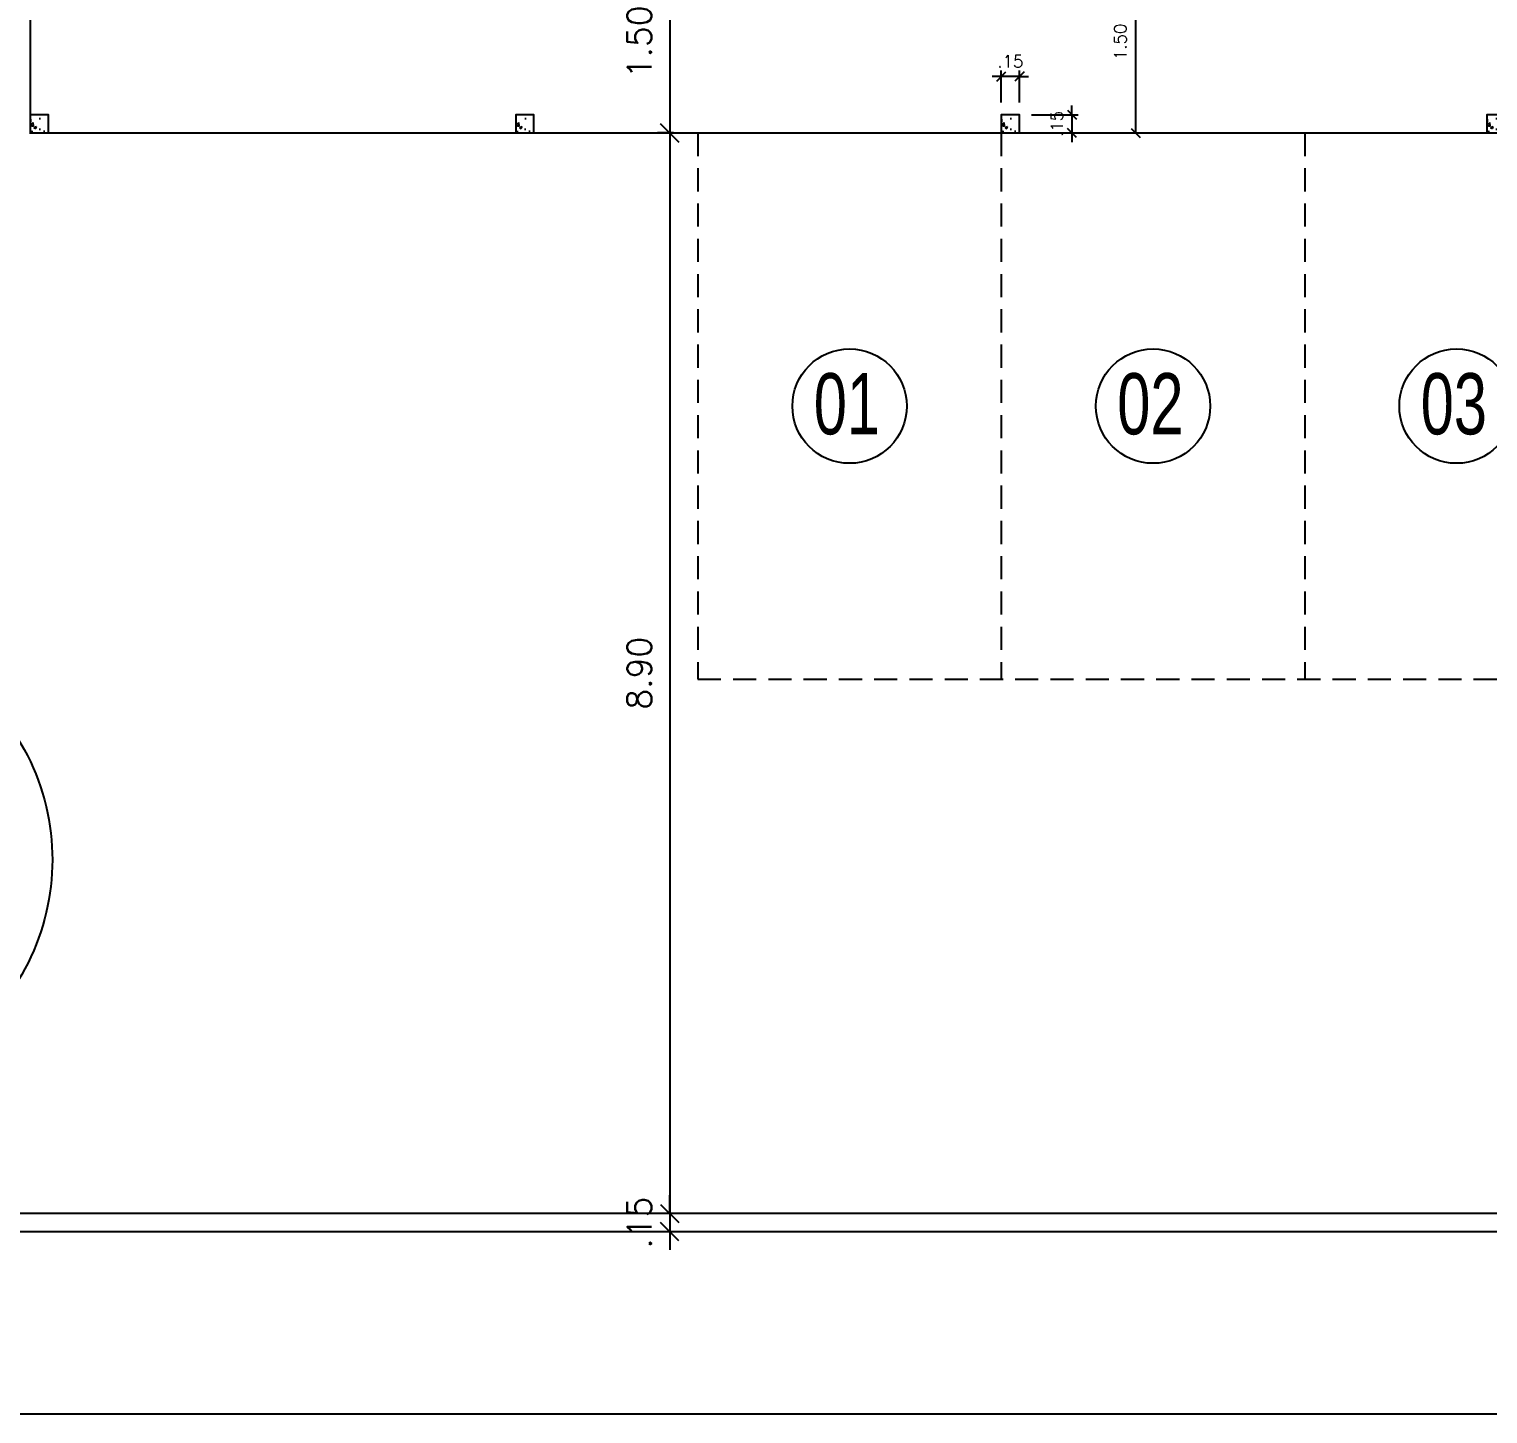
# Model space of a CAD drawing. Header units: millimetres. Extents: x 45003 to 46969, y 6653 to 6979.
# Drawn here: x 45044.36 to 45056.37, y 6861.19 to 6872.59 of the extents above; entities that cross this region are included whole.
import ezdxf

# ---------------------------------------------------------------- set-up
doc = ezdxf.new("R2010")
doc.units = ezdxf.units.MM
doc.linetypes.add('CONTINUO', pattern=[0])
doc.linetypes.add('HIDDEN', pattern=[9.525, 6.35, -3.175])
for name, color, linetype in [('ARQ-ALVENARIA', 4, 'Continuous'), ('ARQ-COTAS', 30, 'Continuous'), ('ARQ-ESTRUTURA', 6, 'Continuous'), ('ARQ-HACHURA', 253, 'Continuous'), ('ARQ-PENA-FINA-CINZA', 8, 'Continuous'), ('ARQ-PISCINA', 3, 'Continuous'), ('ARQ-PROJ-01', 1, 'HIDDEN'), ('meio fio', 2, 'CONTINUO')]:
    doc.layers.add(name, color=color, linetype=linetype)
doc.styles.add('CELIO_COTA', font='technic_.ttf', dxfattribs={"width": 0.85})
doc.styles.add('Romans_Anot', font='romans.shx')
doc.dimstyles.new('Escala 1-100', dxfattribs={"dimtxt": 0.2, "dimasz": 0.15, "dimexe": 0.1, "dimexo": 0.2, "dimgap": 0.15, "dimtad": 1, "dimzin": 4, "dimdsep": 46, "dimtxsty": 'Romans_Anot', "dimblk": 'OBLIQUE', "dimcen": 0.25, "dimclrd": 256, "dimclre": 256, "dimclrt": 2, "dimadec": 0, "dimazin": 0, "dimtfac": 1, "dimtix": 1, "dimtmove": 2, "dimatfit": 3, "dimfxl": 0, "dimlwd": -1, "dimlwe": -1, "dimarcsym": 0})
doc.dimstyles.new('Escala 1-50', dxfattribs={"dimscale": 0.5, "dimtxt": 0.2, "dimasz": 0.15, "dimexe": 0.1, "dimexo": 0.2, "dimgap": 0.15, "dimtad": 1, "dimzin": 4, "dimdsep": 46, "dimtxsty": 'Romans_Anot', "dimblk": 'OBLIQUE', "dimcen": 0.25, "dimclrd": 256, "dimclre": 256, "dimclrt": 2, "dimadec": 0, "dimazin": 0, "dimtfac": 1, "dimtix": 1, "dimtmove": 2, "dimatfit": 3, "dimfxl": 0, "dimlwd": -1, "dimlwe": -1, "dimarcsym": 0})

# ---------------------------------------------------------------- blocks, each defined once
blk = doc.blocks.new('_Oblique')
at = {"color": 0, "linetype": 'ByBlock', "lineweight": -2}
blk.add_line((-0.5, -0.5), (0.5, 0.5), dxfattribs=at)
blk = doc.blocks.new('*D79')
at = {"layer": 'ARQ-COTAS', "transparency": 16777216}
for p, q in [((45049.654, 6873.239), (45049.534, 6873.239)), ((45049.634, 6873.239), (45049.634, 6871.739)), ((45049.666, 6871.739), (45049.534, 6871.739))]:
    blk.add_line(p, q, dxfattribs=at)
at = {"layer": 'Defpoints', "color": 0, "transparency": 16777216}
for p in [(45049.854, 6873.239), (45049.634, 6871.739), (45049.866, 6871.739)]:
    blk.add_point(p, dxfattribs=at)
at = {"layer": 'ARQ-COTAS', "transparency": 16777216, "xscale": 0.15, "yscale": 0.15, "zscale": 0.15}
for p, rotation in [((45049.634, 6873.239), 90), ((45049.634, 6871.739), 270)]:
    blk.add_blockref('_Oblique', p, dxfattribs=dict(at, rotation=rotation))
at = {"layer": 'ARQ-COTAS', "color": 2, "transparency": 16777216, "insert": (45049.384, 6872.489), "char_height": 0.2, "attachment_point": 5, "rotation": 90, "style": 'Romans_Anot'}
blk.add_mtext('1.50', dxfattribs=at)
blk = doc.blocks.new('*D136')
at = {"layer": 'ARQ-COTAS', "transparency": 16777216}
for p, q in [((45049.666, 6871.739), (45049.534, 6871.739)), ((45049.634, 6871.739), (45049.634, 6862.839)), ((45049.666, 6862.839), (45049.534, 6862.839))]:
    blk.add_line(p, q, dxfattribs=at)
at = {"layer": 'Defpoints', "color": 0, "transparency": 16777216}
for p in [(45049.866, 6871.739), (45049.634, 6862.839), (45049.866, 6862.839)]:
    blk.add_point(p, dxfattribs=at)
at = {"layer": 'ARQ-COTAS', "transparency": 16777216, "xscale": 0.15, "yscale": 0.15, "zscale": 0.15}
for p, rotation in [((45049.634, 6871.739), 90), ((45049.634, 6862.839), 270)]:
    blk.add_blockref('_Oblique', p, dxfattribs=dict(at, rotation=rotation))
at = {"layer": 'ARQ-COTAS', "color": 2, "transparency": 16777216, "insert": (45049.384, 6867.289), "char_height": 0.2, "attachment_point": 5, "rotation": 90, "style": 'Romans_Anot'}
blk.add_mtext('8.90', dxfattribs=at)
blk = doc.blocks.new('*D137')
at = {"layer": 'ARQ-COTAS', "transparency": 16777216}
for p, q in [((45049.634, 6862.839), (45049.634, 6862.989)), ((45049.666, 6862.839), (45049.534, 6862.839)), ((45049.634, 6862.839), (45049.634, 6862.689)), ((45049.666, 6862.689), (45049.534, 6862.689)), ((45049.634, 6862.689), (45049.634, 6862.539))]:
    blk.add_line(p, q, dxfattribs=at)
at = {"layer": 'Defpoints', "color": 0, "transparency": 16777216}
for p in [(45049.866, 6862.839), (45049.634, 6862.689), (45049.866, 6862.689)]:
    blk.add_point(p, dxfattribs=at)
at = {"layer": 'ARQ-COTAS', "transparency": 16777216, "xscale": 0.15, "yscale": 0.15, "zscale": 0.15}
for p, rotation in [((45049.634, 6862.839), 270), ((45049.634, 6862.689), 90)]:
    blk.add_blockref('_Oblique', p, dxfattribs=dict(at, rotation=rotation))
at = {"layer": 'ARQ-COTAS', "color": 2, "transparency": 16777216, "insert": (45049.384, 6862.764), "char_height": 0.2, "attachment_point": 5, "rotation": 90, "style": 'Romans_Anot'}
blk.add_mtext('.15', dxfattribs=at)
blk = doc.blocks.new('*D165')
at = {"layer": 'ARQ-COTAS', "transparency": 16777216}
for p, q in [((45053.472, 6873.239), (45053.472, 6871.739)), ((45053.516, 6873.239), (45053.522, 6873.239)), ((45053.163, 6871.739), (45053.522, 6871.739))]:
    blk.add_line(p, q, dxfattribs=at)
at = {"layer": 'Defpoints', "color": 0, "transparency": 16777216}
for p in [(45053.416, 6873.239), (45053.063, 6871.739), (45053.472, 6871.739)]:
    blk.add_point(p, dxfattribs=at)
at = {"layer": 'ARQ-COTAS', "transparency": 16777216, "xscale": 0.075, "yscale": 0.075, "zscale": 0.075}
for p, rotation in [((45053.472, 6873.239), 90), ((45053.472, 6871.739), 270)]:
    blk.add_blockref('_Oblique', p, dxfattribs=dict(at, rotation=rotation))
at = {"layer": 'ARQ-COTAS', "color": 2, "transparency": 16777216, "insert": (45053.347, 6872.489), "char_height": 0.1, "attachment_point": 5, "rotation": 90, "style": 'Romans_Anot'}
blk.add_mtext('1.50', dxfattribs=at)
blk = doc.blocks.new('*D166')
at = {"layer": 'ARQ-COTAS', "transparency": 16777216}
for p, q in [((45052.366, 6871.989), (45052.366, 6872.254)), ((45052.516, 6871.989), (45052.516, 6872.254)), ((45052.366, 6872.204), (45052.291, 6872.204)), ((45052.516, 6872.204), (45052.366, 6872.204)), ((45052.516, 6872.204), (45052.591, 6872.204))]:
    blk.add_line(p, q, dxfattribs=at)
at = {"layer": 'Defpoints', "color": 0, "transparency": 16777216}
for p in [(45052.366, 6872.204), (45052.366, 6871.889), (45052.516, 6871.889)]:
    blk.add_point(p, dxfattribs=at)
at = {"layer": 'ARQ-COTAS', "transparency": 16777216, "xscale": 0.075, "yscale": 0.075, "zscale": 0.075}
blk.add_blockref('_Oblique', (45052.366, 6872.204), dxfattribs=at)
at = {"layer": 'ARQ-COTAS', "transparency": 16777216, "xscale": 0.075, "yscale": 0.075, "zscale": 0.075, "rotation": 180}
blk.add_blockref('_Oblique', (45052.516, 6872.204), dxfattribs=at)
at = {"layer": 'ARQ-COTAS', "color": 2, "transparency": 16777216, "insert": (45052.441, 6872.329), "char_height": 0.1, "attachment_point": 5, "style": 'Romans_Anot'}
blk.add_mtext('.15', dxfattribs=at)
blk = doc.blocks.new('*D167')
at = {"layer": 'ARQ-COTAS', "transparency": 16777216}
for p, q in [((45052.616, 6871.889), (45052.998, 6871.889)), ((45052.948, 6871.889), (45052.948, 6871.964)), ((45052.948, 6871.889), (45052.948, 6871.739)), ((45052.616, 6871.739), (45052.998, 6871.739)), ((45052.948, 6871.739), (45052.948, 6871.664))]:
    blk.add_line(p, q, dxfattribs=at)
at = {"layer": 'Defpoints', "color": 0, "transparency": 16777216}
for p in [(45052.516, 6871.889), (45052.516, 6871.739), (45052.948, 6871.739)]:
    blk.add_point(p, dxfattribs=at)
at = {"layer": 'ARQ-COTAS', "transparency": 16777216, "xscale": 0.075, "yscale": 0.075, "zscale": 0.075}
for p, rotation in [((45052.948, 6871.889), 270), ((45052.948, 6871.739), 90)]:
    blk.add_blockref('_Oblique', p, dxfattribs=dict(at, rotation=rotation))
at = {"layer": 'ARQ-COTAS', "color": 2, "transparency": 16777216, "insert": (45052.823, 6871.814), "char_height": 0.1, "attachment_point": 5, "rotation": 90, "style": 'Romans_Anot'}
blk.add_mtext('.15', dxfattribs=at)

msp = doc.modelspace()

# ---------------------------------------------------------------- hatches: boundary and pattern name
at = {"layer": 'ARQ-HACHURA'}
h = msp.add_hatch(dxfattribs=at)
h.set_pattern_fill('AR-CONC', color=256, scale=0.03, double=1)
h.set_pattern_definition([(50, (45044.36648, 6871.73931), (0.21518, -0.01883), [0.0225, -0.2475]), (355, (45044.36648, 6871.7393), (-0.04163, 0.22566), [0.018, -0.198]), (100.45, (45044.38441, 6871.73774), (0.17355, 0.20683), [0.01912, -0.21034]), (46.18, (45044.36648, 6871.7993), (0.32017, -0.04966), [0.03375, -0.37125]), (96.64, (45044.39316, 6871.79517), (0.2804, 0.29224), [0.02868, -0.31551]), (351.18, (45044.36648, 6871.7993), (0.2804, 0.29224), [0.027, -0.297]), (21, (45044.39648, 6871.78431), (0.17907, -0.12079), [0.0225, -0.2475]), (326, (45044.39648, 6871.7843), (0.073, 0.21755), [0.018, -0.198]), (71.45, (45044.4114, 6871.77424), (0.25207, 0.09676), [0.01912, -0.21034]), (37.5, (45044.36648, 6871.73931), (0.003648, 0.099868), [0, -0.1956, 0, -0.201, 0, -0.19875]), (7.5, (45044.36648, 6871.73931), (0.07892, 0.118324), [0, -0.1146, 0, -0.1911, 0, -0.07575]), (327.5, (45044.29958, 6871.73931), (0.160147, -0.006766), [0, -0.075, 0, -0.234, 0, -0.3105]), (317.5, (45044.26958, 6871.73931), (0.174956, 0.03003), [0, -0.0975, 0, -0.1554, 0, -0.2205])])
h.paths.add_polyline_path([(45044.516, 6871.889), (45044.366, 6871.889), (45044.366, 6871.739), (45044.516, 6871.739)])
h = msp.add_hatch(dxfattribs=at)
h.set_pattern_fill('AR-CONC', color=256, scale=0.03, double=1)
h.set_pattern_definition([(50, (45048.36648, 6871.73931), (0.21518, -0.01883), [0.0225, -0.2475]), (355, (45048.36648, 6871.7393), (-0.04163, 0.22566), [0.018, -0.198]), (100.45, (45048.38441, 6871.73774), (0.17355, 0.20683), [0.01912, -0.21034]), (46.18, (45048.36648, 6871.7993), (0.32017, -0.04966), [0.03375, -0.37125]), (96.64, (45048.39316, 6871.79517), (0.2804, 0.29224), [0.02868, -0.31551]), (351.18, (45048.36648, 6871.7993), (0.2804, 0.29224), [0.027, -0.297]), (21, (45048.39648, 6871.78431), (0.17907, -0.12079), [0.0225, -0.2475]), (326, (45048.39648, 6871.7843), (0.073, 0.21755), [0.018, -0.198]), (71.45, (45048.4114, 6871.77424), (0.25207, 0.09676), [0.01912, -0.21034]), (37.5, (45048.36648, 6871.73931), (0.003648, 0.099868), [0, -0.1956, 0, -0.201, 0, -0.19875]), (7.5, (45048.36648, 6871.73931), (0.07892, 0.118324), [0, -0.1146, 0, -0.1911, 0, -0.07575]), (327.5, (45048.29958, 6871.73931), (0.160147, -0.006766), [0, -0.075, 0, -0.234, 0, -0.3105]), (317.5, (45048.26958, 6871.73931), (0.174956, 0.03003), [0, -0.0975, 0, -0.1554, 0, -0.2205])])
h.paths.add_polyline_path([(45048.516, 6871.889), (45048.366, 6871.889), (45048.366, 6871.739), (45048.516, 6871.739)])
h = msp.add_hatch(dxfattribs=at)
h.set_pattern_fill('AR-CONC', color=256, scale=0.03, double=1)
h.set_pattern_definition([(50, (45052.36648, 6871.73931), (0.21518, -0.01883), [0.0225, -0.2475]), (355, (45052.36648, 6871.7393), (-0.04163, 0.22566), [0.018, -0.198]), (100.45, (45052.38441, 6871.73774), (0.17355, 0.20683), [0.01912, -0.21034]), (46.18, (45052.36648, 6871.7993), (0.32017, -0.04966), [0.03375, -0.37125]), (96.64, (45052.39316, 6871.79517), (0.2804, 0.29224), [0.02868, -0.31551]), (351.18, (45052.36648, 6871.7993), (0.2804, 0.29224), [0.027, -0.297]), (21, (45052.39648, 6871.78431), (0.17907, -0.12079), [0.0225, -0.2475]), (326, (45052.39648, 6871.7843), (0.073, 0.21755), [0.018, -0.198]), (71.45, (45052.4114, 6871.77424), (0.25207, 0.09676), [0.01912, -0.21034]), (37.5, (45052.36648, 6871.73931), (0.003648, 0.099868), [0, -0.1956, 0, -0.201, 0, -0.19875]), (7.5, (45052.36648, 6871.73931), (0.07892, 0.118324), [0, -0.1146, 0, -0.1911, 0, -0.07575]), (327.5, (45052.29958, 6871.73931), (0.160147, -0.006766), [0, -0.075, 0, -0.234, 0, -0.3105]), (317.5, (45052.26958, 6871.73931), (0.174956, 0.03003), [0, -0.0975, 0, -0.1554, 0, -0.2205])])
h.paths.add_polyline_path([(45052.516, 6871.889), (45052.366, 6871.889), (45052.366, 6871.739), (45052.516, 6871.739)])
h = msp.add_hatch(dxfattribs=at)
h.set_pattern_fill('AR-CONC', color=256, scale=0.03, double=1)
h.set_pattern_definition([(50, (45056.36648, 6871.73931), (0.21518, -0.01883), [0.0225, -0.2475]), (355, (45056.36648, 6871.7393), (-0.04163, 0.22566), [0.018, -0.198]), (100.45, (45056.38441, 6871.73774), (0.17355, 0.20683), [0.01912, -0.21034]), (46.18, (45056.36648, 6871.7993), (0.32017, -0.04966), [0.03375, -0.37125]), (96.64, (45056.39316, 6871.79517), (0.2804, 0.29224), [0.02868, -0.31551]), (351.18, (45056.36648, 6871.7993), (0.2804, 0.29224), [0.027, -0.297]), (21, (45056.39648, 6871.78431), (0.17907, -0.12079), [0.0225, -0.2475]), (326, (45056.39648, 6871.7843), (0.073, 0.21755), [0.018, -0.198]), (71.45, (45056.4114, 6871.77424), (0.25207, 0.09676), [0.01912, -0.21034]), (37.5, (45056.36648, 6871.73931), (0.003648, 0.099868), [0, -0.1956, 0, -0.201, 0, -0.19875]), (7.5, (45056.36648, 6871.73931), (0.07892, 0.118324), [0, -0.1146, 0, -0.1911, 0, -0.07575]), (327.5, (45056.29958, 6871.73931), (0.160147, -0.006766), [0, -0.075, 0, -0.234, 0, -0.3105]), (317.5, (45056.26958, 6871.73931), (0.174956, 0.03003), [0, -0.0975, 0, -0.1554, 0, -0.2205])])
h.paths.add_polyline_path([(45056.516, 6871.889), (45056.366, 6871.889), (45056.366, 6871.739), (45056.516, 6871.739)])

# ---------------------------------------------------------------- linework, layer by layer
at = {"layer": 'ARQ-ALVENARIA'}
for p, q in [((45089.366, 6862.839), (45027.016, 6862.839)), ((45089.516, 6862.689), (45026.866, 6862.689))]:
    msp.add_line(p, q, dxfattribs=at)
at = {"layer": 'ARQ-ESTRUTURA'}
for points in [[(45044.366, 6871.739), (45044.516, 6871.739), (45044.516, 6871.889), (45044.366, 6871.889)], [(45048.366, 6871.739), (45048.516, 6871.739), (45048.516, 6871.889), (45048.366, 6871.889)], [(45052.366, 6871.739), (45052.516, 6871.739), (45052.516, 6871.889), (45052.366, 6871.889)], [(45056.366, 6871.739), (45056.516, 6871.739), (45056.516, 6871.889), (45056.366, 6871.889)]]:
    msp.add_lwpolyline(points, close=True, dxfattribs=at)
at = {"layer": 'ARQ-PENA-FINA-CINZA'}
for p, q in [((45044.366, 6873.239), (45044.366, 6871.739)), ((45044.366, 6871.739), (45088.366, 6871.739)), ((45026.866, 6861.189), (45091.016, 6861.189))]:
    msp.add_line(p, q, dxfattribs=at)
at = {"layer": 'ARQ-PISCINA'}
msp.add_lwpolyline([(45036.045, 6867.092, -1.295515), (45036.262, 6869.549, -0.061041), (45036.143, 6870.408, -0.606375), (45039.088, 6871.79, 0.216048), (45040.685, 6871.475, -0.112834), (45041.703, 6871.551, -0.378043), (45043.455, 6869.318, -0.135424), (45042.944, 6868.131, 0.190197), (45042.956, 6867.866, 0.182944), (45043.343, 6867.517, -0.504391), (45044.139, 6864.576, -0.18271), (45042.374, 6863.474, -0.077652), (45037.453, 6863.104, -0.223113), (45035.152, 6864.268, -0.434742), (45035.744, 6866.74, 0.146746)], format="xyb", close=True, dxfattribs=at)
at = {"layer": 'ARQ-PROJ-01', "ltscale": 0.03}
for p, q in [((45049.866, 6871.739), (45049.866, 6867.239)), ((45052.366, 6871.739), (45052.366, 6867.239)), ((45054.866, 6871.739), (45054.866, 6867.239)), ((45049.866, 6867.239), (45079.866, 6867.239))]:
    msp.add_line(p, q, dxfattribs=at)
at = {"layer": 'meio fio', "linetype": 'Continuous'}
for centre in [(45051.116, 6869.489), (45053.616, 6869.489), (45056.116, 6869.489)]:
    msp.add_circle(centre, 0.471, dxfattribs=at)

# ---------------------------------------------------------------- texts
at = {"layer": 'meio fio', "linetype": 'Continuous', "char_height": 0.504, "attachment_point": 5, "style": 'CELIO_COTA'}
for s, insert in [('\\A1;01', (45051.094, 6869.505)), ('\\A1;02', (45053.594, 6869.505)), ('\\A1;03', (45056.094, 6869.505))]:
    msp.add_mtext(s, dxfattribs=dict(at, insert=insert))

# ---------------------------------------------------------------- dimensions: what is measured, and where the dimension line sits
at = {"layer": 'ARQ-COTAS'}
for base, p1, p2, dimstyle, picture, middle in [((45049.634, 6871.739), (45049.854, 6873.239), (45049.866, 6871.739), 'Escala 1-100', '*D79', (45049.384, 6872.489)), ((45053.472, 6871.739), (45053.416, 6873.239), (45053.063, 6871.739), 'Escala 1-50', '*D165', (45053.347, 6872.489)), ((45049.634, 6862.839), (45049.866, 6871.739), (45049.866, 6862.839), 'Escala 1-100', '*D136', (45049.384, 6867.289)), ((45049.634, 6862.689), (45049.866, 6862.839), (45049.866, 6862.689), 'Escala 1-100', '*D137', (45049.384, 6862.764))]:
    dim = msp.add_linear_dim(base=base, p1=p1, p2=p2, angle=90, dimstyle=dimstyle, dxfattribs=at)
    dim.commit()
    dim.dimension.update_dxf_attribs({"geometry": picture, "text_midpoint": middle})
for p2, distance, picture, middle in [((45052.366, 6871.889), -0.315, '*D166', (45052.441, 6872.329)), ((45052.516, 6871.739), 0.431, '*D167', (45052.823, 6871.814))]:
    dim = msp.add_aligned_dim(p1=(45052.516, 6871.889), p2=p2, distance=distance, dimstyle='Escala 1-50', dxfattribs=at)
    dim.commit()
    dim.dimension.update_dxf_attribs({"geometry": picture, "text_midpoint": middle})

doc.saveas('drawing.dxf')
